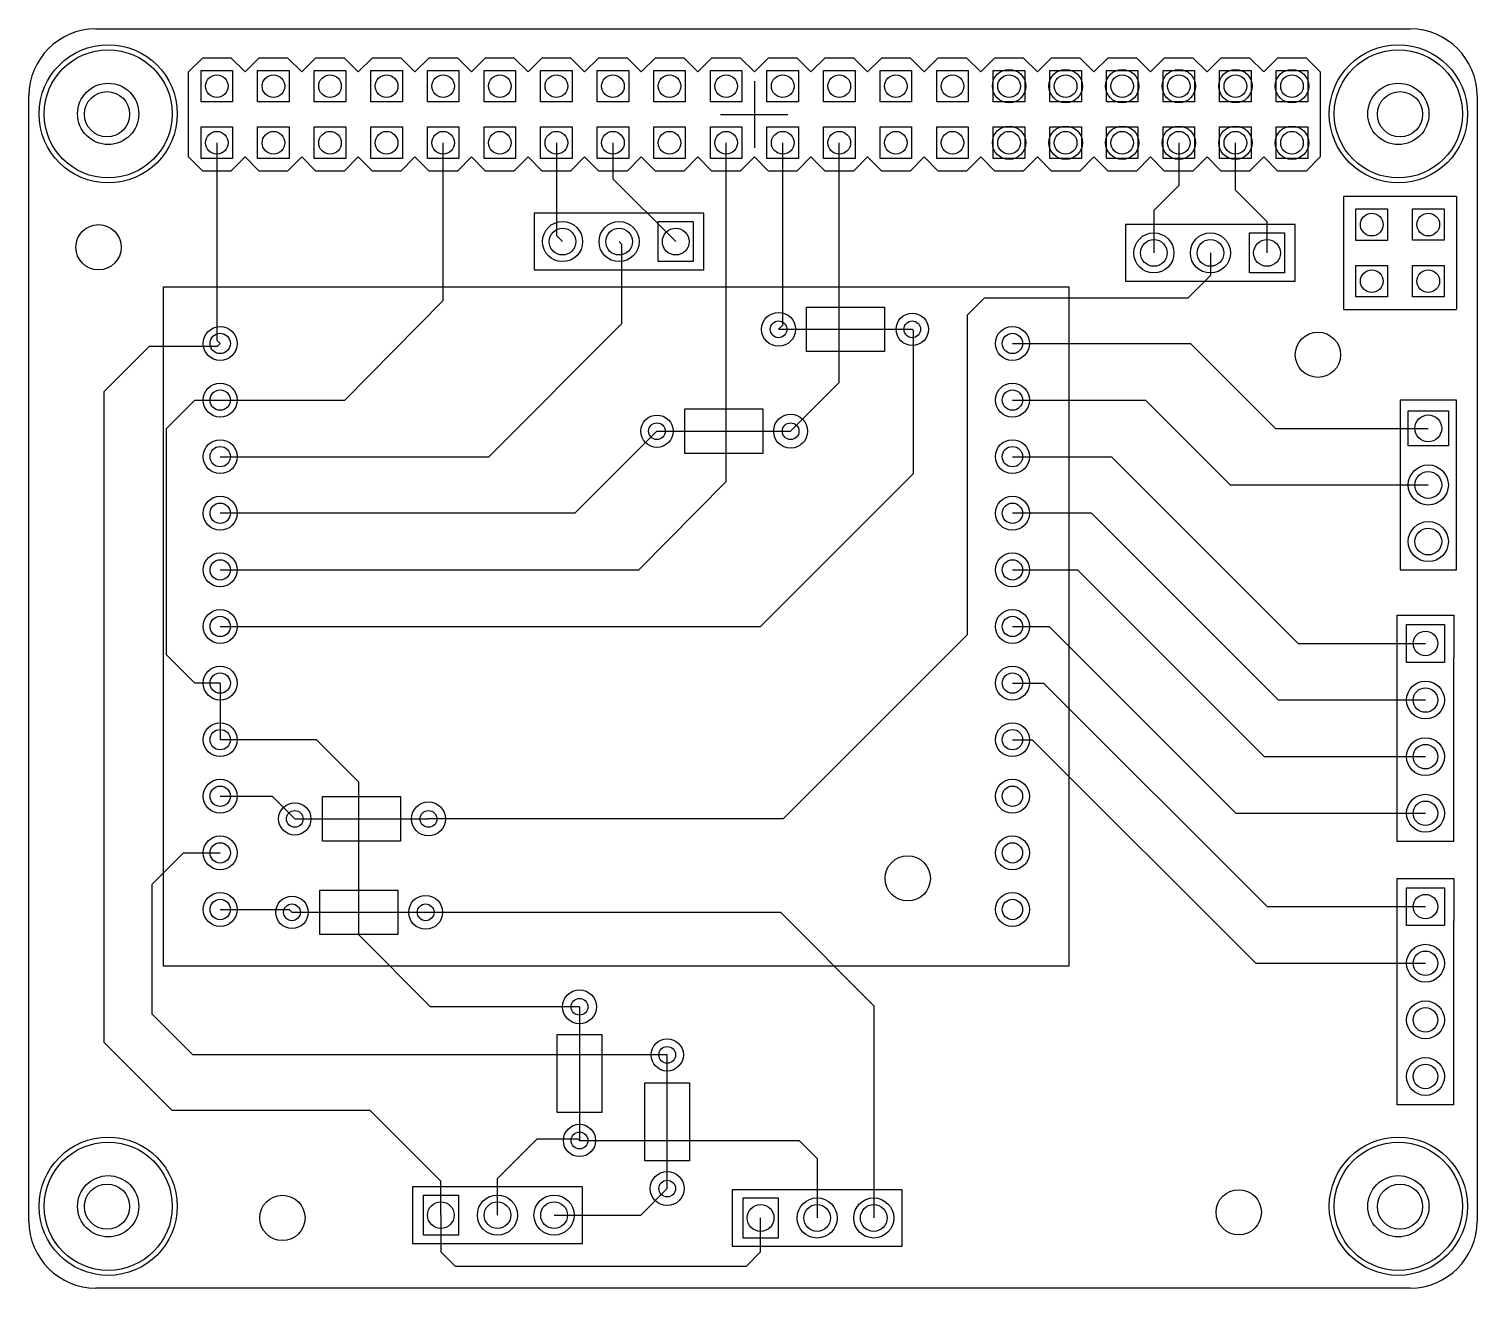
# Model space of a CAD drawing. Header units: millimetres. Extents: x 9.8 to 74.8, y -128.6 to -72.1.
import ezdxf

# ---------------------------------------------------------------- set-up
doc = ezdxf.new("R2010")
doc.units = ezdxf.units.MM

msp = doc.modelspace()

# ---------------------------------------------------------------- linework, layer by layer
for points in [[(12.832, -72.12), (71.832, -72.12)], [(42.395, -74.457), (42.395, -77.454)], [(9.832, -125.62), (9.832, -75.12)], [(74.832, -75.12), (74.832, -125.62)], [(40.871, -75.956), (43.893, -75.956)], [(18.265, -77.226), (18.265, -86.083), (18.415, -86.233)], [(18.415, -96.393), (37.211, -96.393), (41.125, -92.433), (41.125, -77.226)], [(18.415, -88.773), (24.003, -88.773), (28.425, -84.305), (28.425, -77.226)], [(33.505, -77.226), (33.505, -81.384), (33.782, -81.661)], [(36.045, -77.226), (36.045, -78.844), (38.862, -81.661)], [(43.482, -85.598), (43.665, -85.415), (43.665, -77.226)], [(44.021, -90.17), (46.205, -87.986), (46.205, -77.226)], [(61.445, -77.226), (61.445, -79.144), (60.325, -80.264), (60.325, -82.169)], [(65.405, -82.169), (65.405, -80.772), (63.985, -79.352), (63.985, -77.226)], [(68.833, -79.63), (73.913, -79.63)], [(68.834, -79.631), (68.834, -84.699)], [(73.914, -79.631), (73.914, -84.699)], [(38.227, -82.931), (40.132, -82.931), (40.132, -80.391), (32.512, -80.391), (32.512, -82.931)], [(64.77, -83.439), (66.675, -83.439), (66.675, -80.899), (59.055, -80.899), (59.055, -83.439)], [(18.415, -91.313), (30.48, -91.313), (36.449, -85.344), (36.449, -81.788), (36.322, -81.661)], [(62.865, -82.169), (62.865, -83.185), (61.849, -84.201), (52.705, -84.201), (51.943, -84.963), (51.943, -99.314), (43.688, -107.569), (27.765, -107.569)], [(32.512, -82.931), (38.227, -82.931)], [(59.055, -83.439), (64.77, -83.439)], [(68.834, -84.708), (73.914, -84.708)], [(18.415, -98.933), (42.672, -98.933), (49.53, -92.075), (49.53, -85.646), (49.482, -85.598)], [(43.482, -85.598), (49.482, -85.598)], [(28.321, -125.349), (28.321, -123.825), (25.146, -120.65), (16.256, -120.65), (13.208, -117.602), (13.208, -88.392), (15.24, -86.36), (18.288, -86.36), (18.415, -86.233)], [(53.975, -86.233), (61.976, -86.233), (65.786, -90.043), (72.644, -90.043)], [(18.415, -101.473), (17.272, -101.473), (16.002, -100.203), (16.002, -90.043), (17.272, -88.773), (18.415, -88.773)], [(53.975, -88.773), (59.944, -88.773), (63.754, -92.583), (72.644, -92.583)], [(73.914, -90.678), (73.914, -88.773), (71.374, -88.773), (71.374, -96.393), (73.914, -96.393)], [(38.021, -90.17), (34.338, -93.853), (18.415, -93.853)], [(38.021, -90.17), (44.021, -90.17)], [(73.914, -96.393), (73.914, -90.678)], [(53.975, -91.313), (58.42, -91.313), (66.802, -99.695), (72.517, -99.695)], [(72.517, -102.235), (65.913, -102.235), (57.531, -93.853), (53.975, -93.853)], [(53.975, -96.393), (56.896, -96.393), (65.278, -104.775), (72.517, -104.775)], [(73.787, -108.585), (71.247, -108.585), (71.247, -98.425), (73.787, -98.425), (73.787, -100.33)], [(53.975, -98.933), (55.626, -98.933), (64.008, -107.315), (72.517, -107.315)], [(73.787, -108.585), (73.787, -100.33)], [(18.415, -101.473), (18.415, -104.013)], [(53.975, -101.473), (55.372, -101.473), (65.405, -111.506), (72.517, -111.506)], [(34.544, -115.999), (27.861, -115.999), (24.638, -112.776), (24.638, -105.918), (22.733, -104.013), (18.415, -104.013)], [(53.975, -104.013), (54.864, -104.013), (64.897, -114.046), (72.517, -114.046)], [(18.415, -106.553), (20.749, -106.553), (21.765, -107.569)], [(21.765, -107.569), (27.765, -107.569)], [(38.481, -118.158), (17.193, -118.158), (15.367, -116.332), (15.367, -110.49), (16.764, -109.093), (18.415, -109.093)], [(73.787, -120.396), (71.247, -120.396), (71.247, -110.236), (73.787, -110.236), (73.787, -112.141)], [(18.415, -111.633), (21.511, -111.633), (21.638, -111.76)], [(21.638, -111.76), (27.638, -111.76)], [(27.638, -111.76), (43.561, -111.76), (47.752, -115.951), (47.752, -125.476)], [(73.787, -120.396), (73.787, -112.141)], [(34.544, -115.999), (34.544, -121.999)], [(38.481, -124.158), (38.481, -118.158)], [(30.861, -125.349), (30.861, -123.698), (32.639, -121.92), (34.465, -121.92), (34.544, -121.999)], [(34.544, -121.999), (44.402, -121.999), (45.212, -122.809), (45.212, -125.476)], [(28.956, -124.079), (27.051, -124.079), (27.051, -126.619), (34.671, -126.619), (34.671, -124.079)], [(34.671, -124.079), (28.956, -124.079)], [(33.401, -125.349), (37.29, -125.349), (38.481, -124.158)], [(43.307, -124.206), (41.402, -124.206), (41.402, -126.746), (49.022, -126.746), (49.022, -124.206)], [(49.022, -124.206), (43.307, -124.206)], [(28.321, -125.349), (28.321, -127), (28.956, -127.635), (42.037, -127.635), (42.672, -127), (42.672, -125.476)], [(71.832, -128.62), (12.832, -128.62)]]:
    msp.add_lwpolyline(points)
for points in [[(50.65, -78.496), (50.015, -77.861), (49.38, -78.496), (48.11, -78.496), (47.475, -77.861), (46.84, -78.496), (45.57, -78.496), (44.935, -77.861), (44.3, -78.496), (43.03, -78.496), (42.395, -77.861), (41.76, -78.496), (40.49, -78.496), (39.855, -77.861), (39.22, -78.496), (37.95, -78.496), (37.315, -77.861), (36.68, -78.496), (35.41, -78.496), (34.775, -77.861), (34.14, -78.496), (32.87, -78.496), (32.235, -77.861), (31.6, -78.496), (30.33, -78.496), (29.695, -77.861), (29.06, -78.496), (27.79, -78.496), (27.155, -77.861), (26.52, -78.496), (25.25, -78.496), (24.615, -77.861), (23.98, -78.496), (22.71, -78.496), (22.075, -77.861), (21.44, -78.496), (20.17, -78.496), (19.535, -77.861), (18.9, -78.496), (17.63, -78.496), (16.995, -77.861), (16.995, -74.051), (17.63, -73.416), (18.9, -73.416), (19.535, -74.051), (20.17, -73.416), (21.44, -73.416), (22.075, -74.051), (22.71, -73.416), (23.98, -73.416), (24.615, -74.051), (25.25, -73.416), (26.52, -73.416), (27.155, -74.051), (27.79, -73.416), (29.06, -73.416), (29.695, -74.051), (30.33, -73.416), (31.6, -73.416), (32.235, -74.051), (32.87, -73.416), (34.14, -73.416), (34.775, -74.051), (35.41, -73.416), (36.68, -73.416), (37.315, -74.051), (37.95, -73.416), (39.22, -73.416), (39.855, -74.051), (40.49, -73.416), (41.76, -73.416), (42.395, -74.051), (43.03, -73.416), (44.3, -73.416), (44.935, -74.051), (45.57, -73.416), (46.84, -73.416), (47.475, -74.051), (48.11, -73.416), (49.38, -73.416), (50.015, -74.051), (50.65, -73.416), (51.92, -73.416), (52.555, -74.051), (53.19, -73.416), (54.46, -73.416), (55.095, -74.051), (55.73, -73.416), (57, -73.416), (57.635, -74.051), (58.27, -73.416), (59.54, -73.416), (60.175, -74.051), (60.81, -73.416), (62.08, -73.416), (62.715, -74.051), (63.35, -73.416), (64.62, -73.416), (65.255, -74.051), (65.89, -73.416), (67.16, -73.416), (67.795, -74.051), (67.795, -77.861), (67.16, -78.496), (65.89, -78.496), (65.255, -77.861), (64.62, -78.496), (63.35, -78.496), (62.715, -77.861), (62.08, -78.496), (60.81, -78.496), (60.175, -77.861), (59.54, -78.496), (58.27, -78.496), (57.635, -77.861), (57, -78.496), (55.73, -78.496), (55.095, -77.861), (54.46, -78.496), (53.19, -78.496), (52.555, -77.861), (51.92, -78.496), (50.65, -78.496)], [(17.557, -73.978), (18.972, -73.978), (18.972, -75.393), (17.557, -75.393)], [(20.097, -73.978), (21.512, -73.978), (21.512, -75.393), (20.097, -75.393)], [(22.637, -73.978), (24.052, -73.978), (24.052, -75.393), (22.637, -75.393)], [(25.177, -73.978), (26.592, -73.978), (26.592, -75.393), (25.177, -75.393)], [(27.717, -73.978), (29.132, -73.978), (29.132, -75.393), (27.717, -75.393)], [(30.257, -73.978), (31.672, -73.978), (31.672, -75.393), (30.257, -75.393)], [(32.797, -73.978), (34.212, -73.978), (34.212, -75.393), (32.797, -75.393)], [(35.337, -73.978), (36.752, -73.978), (36.752, -75.393), (35.337, -75.393)], [(37.877, -73.978), (39.292, -73.978), (39.292, -75.393), (37.877, -75.393)], [(40.417, -73.978), (41.832, -73.978), (41.832, -75.393), (40.417, -75.393)], [(42.957, -73.978), (44.372, -73.978), (44.372, -75.393), (42.957, -75.393)], [(45.497, -73.978), (46.912, -73.978), (46.912, -75.393), (45.497, -75.393)], [(48.037, -73.978), (49.452, -73.978), (49.452, -75.393), (48.037, -75.393)], [(50.577, -73.978), (51.992, -73.978), (51.992, -75.393), (50.577, -75.393)], [(53.117, -73.978), (54.532, -73.978), (54.532, -75.393), (53.117, -75.393)], [(55.657, -73.978), (57.072, -73.978), (57.072, -75.393), (55.657, -75.393)], [(58.197, -73.978), (59.612, -73.978), (59.612, -75.393), (58.197, -75.393)], [(60.737, -73.978), (62.152, -73.978), (62.152, -75.393), (60.737, -75.393)], [(63.277, -73.978), (64.692, -73.978), (64.692, -75.393), (63.277, -75.393)], [(65.817, -73.978), (67.232, -73.978), (67.232, -75.393), (65.817, -75.393)], [(17.557, -76.518), (18.972, -76.518), (18.972, -77.933), (17.557, -77.933)], [(20.097, -76.518), (21.512, -76.518), (21.512, -77.933), (20.097, -77.933)], [(22.637, -76.518), (24.052, -76.518), (24.052, -77.933), (22.637, -77.933)], [(25.177, -76.518), (26.592, -76.518), (26.592, -77.933), (25.177, -77.933)], [(27.717, -76.518), (29.132, -76.518), (29.132, -77.933), (27.717, -77.933)], [(30.257, -76.518), (31.672, -76.518), (31.672, -77.933), (30.257, -77.933)], [(32.797, -76.518), (34.212, -76.518), (34.212, -77.933), (32.797, -77.933)], [(35.337, -76.518), (36.752, -76.518), (36.752, -77.933), (35.337, -77.933)], [(37.877, -76.518), (39.292, -76.518), (39.292, -77.933), (37.877, -77.933)], [(40.417, -76.518), (41.832, -76.518), (41.832, -77.933), (40.417, -77.933)], [(42.957, -76.518), (44.372, -76.518), (44.372, -77.933), (42.957, -77.933)], [(45.497, -76.518), (46.912, -76.518), (46.912, -77.933), (45.497, -77.933)], [(48.037, -76.518), (49.452, -76.518), (49.452, -77.933), (48.037, -77.933)], [(50.577, -76.518), (51.992, -76.518), (51.992, -77.933), (50.577, -77.933)], [(53.117, -76.518), (54.532, -76.518), (54.532, -77.933), (53.117, -77.933)], [(55.657, -76.518), (57.072, -76.518), (57.072, -77.933), (55.657, -77.933)], [(58.197, -76.518), (59.612, -76.518), (59.612, -77.933), (58.197, -77.933)], [(60.737, -76.518), (62.152, -76.518), (62.152, -77.933), (60.737, -77.933)], [(63.277, -76.518), (64.692, -76.518), (64.692, -77.933), (63.277, -77.933)], [(65.817, -76.518), (67.232, -76.518), (67.232, -77.933), (65.817, -77.933)], [(69.396, -80.192), (70.811, -80.192), (70.811, -81.607), (69.396, -81.607)], [(71.936, -80.191), (73.351, -80.191), (73.351, -81.605), (71.936, -81.605)], [(39.649, -82.561), (38.075, -82.561), (38.075, -80.761), (39.649, -80.761)], [(66.192, -83.069), (64.618, -83.069), (64.618, -81.269), (66.192, -81.269)], [(69.396, -82.732), (70.811, -82.732), (70.811, -84.146), (69.396, -84.146)], [(71.936, -82.731), (73.351, -82.731), (73.351, -84.145), (71.936, -84.145)], [(15.875, -83.693), (56.515, -83.693), (56.515, -114.173), (15.875, -114.173), (15.875, -83.693)], [(44.732, -84.598), (48.232, -84.598), (48.232, -86.598), (44.732, -86.598), (44.732, -84.598)], [(42.771, -91.17), (39.271, -91.17), (39.271, -89.17), (42.771, -89.17), (42.771, -91.17)], [(73.544, -89.256), (73.544, -90.83), (71.744, -90.83), (71.744, -89.256)], [(73.367, -98.845), (73.367, -100.545), (71.667, -100.545), (71.667, -98.845)], [(26.515, -108.569), (23.015, -108.569), (23.015, -106.569), (26.515, -106.569), (26.515, -108.569)], [(26.388, -112.76), (22.888, -112.76), (22.888, -110.76), (26.388, -110.76), (26.388, -112.76)], [(73.367, -110.656), (73.367, -112.356), (71.667, -112.356), (71.667, -110.656)], [(35.544, -117.249), (35.544, -120.749), (33.544, -120.749), (33.544, -117.249), (35.544, -117.249)], [(37.481, -122.908), (37.481, -119.408), (39.481, -119.408), (39.481, -122.908), (37.481, -122.908)], [(27.534, -124.449), (29.108, -124.449), (29.108, -126.249), (27.534, -126.249)], [(41.885, -124.576), (43.459, -124.576), (43.459, -126.376), (41.885, -126.376)]]:
    msp.add_lwpolyline(points, close=True)
for centre, radius in [((13.388, -75.93), 3.101), ((13.388, -75.93), 2.875), ((71.3, -75.93), 3.101), ((71.3, -75.93), 2.875), ((53.825, -74.686), 0.75), ((56.365, -74.686), 0.75), ((58.905, -74.686), 0.75), ((61.445, -74.686), 0.75), ((63.985, -74.686), 0.75), ((66.525, -74.686), 0.75), ((13.388, -75.93), 1.375), ((18.265, -74.686), 0.508), ((20.805, -74.686), 0.508), ((23.345, -74.686), 0.508), ((25.885, -74.686), 0.508), ((28.425, -74.686), 0.508), ((30.965, -74.686), 0.508), ((33.505, -74.686), 0.508), ((36.045, -74.686), 0.508), ((38.585, -74.686), 0.508), ((41.125, -74.686), 0.508), ((43.665, -74.686), 0.508), ((46.205, -74.686), 0.508), ((48.745, -74.686), 0.508), ((51.285, -74.686), 0.508), ((53.825, -74.686), 0.508), ((56.365, -74.686), 0.508), ((58.905, -74.686), 0.508), ((61.445, -74.686), 0.508), ((63.985, -74.686), 0.508), ((66.525, -74.686), 0.508), ((71.3, -75.93), 1.375), ((13.335, -75.946), 1.016), ((71.374, -75.946), 1.016), ((53.825, -77.226), 0.75), ((56.365, -77.226), 0.75), ((58.905, -77.226), 0.75), ((61.445, -77.226), 0.75), ((63.985, -77.226), 0.75), ((66.525, -77.226), 0.75), ((18.265, -77.226), 0.508), ((20.805, -77.226), 0.508), ((23.345, -77.226), 0.508), ((25.885, -77.226), 0.508), ((28.425, -77.226), 0.508), ((30.965, -77.226), 0.508), ((33.505, -77.226), 0.508), ((36.045, -77.226), 0.508), ((38.585, -77.226), 0.508), ((41.125, -77.226), 0.508), ((43.665, -77.226), 0.508), ((46.205, -77.226), 0.508), ((48.745, -77.226), 0.508), ((51.285, -77.226), 0.508), ((53.825, -77.226), 0.508), ((56.365, -77.226), 0.508), ((58.905, -77.226), 0.508), ((61.445, -77.226), 0.508), ((63.985, -77.226), 0.508), ((66.525, -77.226), 0.508), ((70.104, -80.9), 0.508), ((72.644, -80.898), 0.508), ((12.954, -81.915), 1.016), ((33.782, -81.661), 0.9), ((33.782, -81.661), 0.6), ((36.322, -81.661), 0.9), ((36.322, -81.661), 0.6), ((38.862, -81.661), 0.6), ((60.325, -82.169), 0.9), ((60.325, -82.169), 0.6), ((62.865, -82.169), 0.9), ((62.865, -82.169), 0.6), ((65.405, -82.169), 0.6), ((70.104, -83.439), 0.508), ((72.644, -83.438), 0.508), ((43.482, -85.598), 0.762), ((49.482, -85.598), 0.725), ((18.415, -86.233), 0.762), ((18.415, -86.233), 0.457), ((43.482, -85.598), 0.375), ((49.482, -85.598), 0.375), ((53.975, -86.233), 0.762), ((53.975, -86.233), 0.457), ((67.691, -86.741), 1.016), ((18.415, -88.773), 0.762), ((18.415, -88.773), 0.457), ((53.975, -88.773), 0.762), ((53.975, -88.773), 0.457), ((38.021, -90.17), 0.725), ((44.021, -90.17), 0.762), ((72.644, -90.043), 0.6), ((38.021, -90.17), 0.375), ((44.021, -90.17), 0.375), ((18.415, -91.313), 0.762), ((18.415, -91.313), 0.457), ((53.975, -91.313), 0.762), ((53.975, -91.313), 0.457), ((72.644, -92.583), 0.9), ((72.644, -92.583), 0.6), ((18.415, -93.853), 0.762), ((18.415, -93.853), 0.457), ((53.975, -93.853), 0.762), ((53.975, -93.853), 0.457), ((72.644, -95.123), 0.9), ((72.644, -95.123), 0.6), ((18.415, -96.393), 0.762), ((18.415, -96.393), 0.457), ((53.975, -96.393), 0.762), ((53.975, -96.393), 0.457), ((18.415, -98.933), 0.762), ((18.415, -98.933), 0.457), ((53.975, -98.933), 0.762), ((53.975, -98.933), 0.457), ((72.517, -99.695), 0.55), ((18.415, -101.473), 0.762), ((53.975, -101.473), 0.762), ((18.415, -101.473), 0.457), ((53.975, -101.473), 0.457), ((72.517, -102.235), 0.85), ((72.517, -102.235), 0.55), ((18.415, -104.013), 0.762), ((53.975, -104.013), 0.762), ((18.415, -104.013), 0.457), ((53.975, -104.013), 0.457), ((72.517, -104.775), 0.85), ((72.517, -104.775), 0.55), ((18.415, -106.553), 0.762), ((53.975, -106.553), 0.762), ((18.415, -106.553), 0.457), ((53.975, -106.553), 0.457), ((72.517, -107.315), 0.85), ((21.765, -107.569), 0.725), ((21.765, -107.569), 0.375), ((27.765, -107.569), 0.762), ((27.765, -107.569), 0.375), ((72.517, -107.315), 0.55), ((18.415, -109.093), 0.762), ((53.975, -109.093), 0.762), ((18.415, -109.093), 0.457), ((53.975, -109.093), 0.457), ((49.276, -110.236), 1.016), ((18.415, -111.633), 0.762), ((21.638, -111.76), 0.725), ((27.638, -111.76), 0.762), ((53.975, -111.633), 0.762), ((72.517, -111.506), 0.55), ((18.415, -111.633), 0.457), ((21.638, -111.76), 0.375), ((27.638, -111.76), 0.375), ((53.975, -111.633), 0.457), ((72.517, -114.046), 0.85), ((72.517, -114.046), 0.55), ((34.544, -115.999), 0.762), ((34.544, -115.999), 0.375), ((72.517, -116.586), 0.85), ((72.517, -116.586), 0.55), ((38.481, -118.158), 0.725), ((38.481, -118.158), 0.375), ((72.517, -119.126), 0.85), ((72.517, -119.126), 0.55), ((34.544, -121.999), 0.725), ((13.388, -124.952), 3.101), ((13.388, -124.952), 2.875), ((34.544, -121.999), 0.375), ((71.3, -124.952), 3.101), ((71.3, -124.952), 2.875), ((38.481, -124.158), 0.762), ((13.388, -124.952), 1.375), ((13.335, -124.968), 1.016), ((38.481, -124.158), 0.375), ((71.3, -124.952), 1.375), ((71.374, -124.968), 1.016), ((21.209, -125.476), 1.016), ((28.321, -125.349), 0.6), ((30.861, -125.349), 0.9), ((30.861, -125.349), 0.6), ((33.401, -125.349), 0.9), ((33.401, -125.349), 0.6), ((45.212, -125.476), 0.9), ((47.752, -125.476), 0.9), ((64.135, -125.222), 1.016), ((42.672, -125.476), 0.6), ((45.212, -125.476), 0.6), ((47.752, -125.476), 0.6)]:
    msp.add_circle(centre, radius)
for centre, start, end in [((12.832, -75.12), 90, 180), ((71.832, -75.12), 0, 90), ((12.832, -125.62), 180, 270), ((71.832, -125.62), 270, 0)]:
    msp.add_arc(centre, 3, start, end)

doc.saveas('drawing.dxf')
